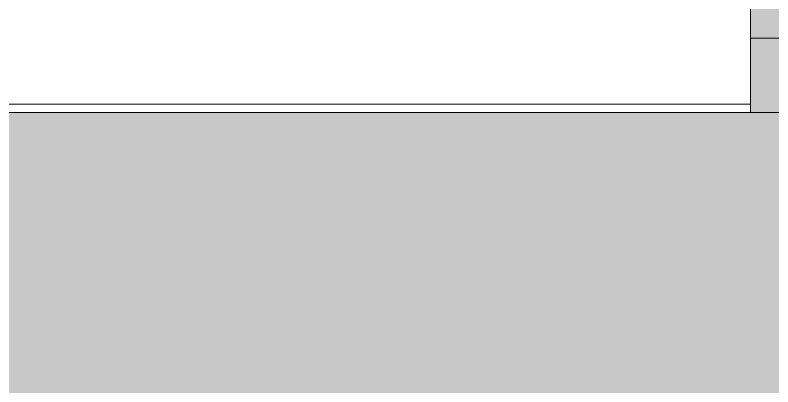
# Model space of a CAD drawing. Header units: inches. Extents: x 920 to 3122, y -545 to 2052.
# Drawn here: x 2922.69 to 2968.51, y 1284.69 to 1307.17 of the extents above; entities that cross this region are included whole.
import ezdxf

# ---------------------------------------------------------------- set-up
doc = ezdxf.new("R2010")
doc.units = ezdxf.units.IN
doc.header["$MEASUREMENT"] = 0
for name, color, linetype, lineweight in [('A-DETL', 90, 'Continuous', 9), ('A-DETL-GENF', 92, 'Continuous', 9), ('A-WALL', 113, 'Continuous', 13), ('A-WALL-PATT', 111, 'Continuous', 13), ('I-WALL', 2, 'Continuous', 13)]:
    doc.layers.add(name, color=color, linetype=linetype, lineweight=lineweight)

msp = doc.modelspace()

# ---------------------------------------------------------------- hatches: boundary and pattern name
at = {"layer": 'A-DETL-GENF'}
h = msp.add_hatch(color=9, dxfattribs=at)
h.paths.add_polyline_path([(2492.9882, 1170.4333), (2599.763, 1170.4333), (2599.763, 1234.8988), (2494.7446, 1234.8988), (2494.7446, 1243.2738), (2493.9946, 1243.2738), (2493.9946, 1244.7738), (2496.1196, 1244.7738), (2496.1196, 1245.2738), (2497.6196, 1245.2738), (2497.6196, 1244.7738), (2499.4946, 1244.7738), (2499.4946, 1243.2738), (2498.7446, 1243.2738), (2498.7446, 1238.8988), (2604.763, 1238.8988), (2604.763, 1170.4333), (2666.6519, 1170.4333), (2666.6519, 1238), (3121.5688, 1238), (3121.5688, 1301.2804), (2498.7446, 1301.2804), (2498.7446, 1282.5238), (2499.4946, 1282.5238), (2499.4946, 1281.0238), (2497.6196, 1281.0238), (2497.6196, 1280.5238), (2496.1196, 1280.5238), (2496.1196, 1281.0238), (2493.9946, 1281.0238), (2493.9946, 1282.5238), (2494.7446, 1282.5238), (2494.7233, 2035.5), (2424.8728, 2035.5), (2424.8728, 1170.4333), (2475.5302, 1170.4333)], flags=0)
h.paths.add_polyline_path([(3107.2769, 1170.4333), (3121.5688, 1170.4333), (3121.5688, 1199), (3107.2769, 1199), (3107.2769, 1191.4687), (3102.2769, 1191.4687), (3102.2769, 1199), (3085.6519, 1199), (3085.6519, 1191.4687), (3080.6519, 1191.4687), (3080.6519, 1216), (2940.6519, 1216), (2940.6519, 1191.75), (2935.6519, 1191.75), (2935.6519, 1215.5), (2879.6519, 1215.5), (2879.6519, 1170.4333), (3102.2769, 1170.4333)], flags=0)
h.paths.add_polyline_path([(2675.6519, 1170.4333), (2699.5894, 1170.4333), (2699.5894, 1234.5), (2675.6519, 1234.5), (2675.6519, 1223.3226)], flags=0)
h.paths.add_polyline_path([(2705.0894, 1170.4333), (2873.6519, 1170.4333), (2873.6519, 1234.5), (2705.0894, 1234.5), (2705.0894, 1224.9844)], flags=0)
h.paths.add_polyline_path([(3085.6519, 1202.5), (3121.5688, 1202.5), (3121.5688, 1234.5), (3085.6519, 1234.5), (3085.6519, 1232), (3085.5894, 1232), (3085.5894, 1216), (3085.6519, 1216)], flags=0)
h.paths.add_polyline_path([(2970.6519, 1219.5), (3082.0894, 1219.5), (3082.0894, 1232), (2935.6519, 1232), (2935.6519, 1234.5), (2879.6519, 1234.5), (2879.6519, 1223.5), (2935.7144, 1223.5), (2935.7144, 1231.75), (2939.2144, 1231.75), (2939.2144, 1219.5), (2968.0553, 1219.5)], flags=0)
h.paths.add_polyline_path([(2970.6519, 1305.7804), (3121.5688, 1305.7804), (3121.5688, 1348.5304), (3076.5269, 1348.5304), (3076.5269, 1347.7804), (3075.0269, 1347.7804), (3075.0269, 1349.9054), (3074.5269, 1349.9054), (3074.5269, 1351.4054), (3075.0269, 1351.4054), (3075.0269, 1353.2804), (3076.5269, 1353.2804), (3076.5269, 1352.5304), (3121.5688, 1352.5304), (3121.5688, 1761.5841), (2970.6519, 1761.5841), (2970.6519, 1352.5304), (3037.2769, 1352.5304), (3037.2769, 1353.2804), (3038.7769, 1353.2804), (3038.7769, 1351.4054), (3039.2769, 1351.4054), (3039.2769, 1349.9054), (3038.7769, 1349.9054), (3038.7769, 1347.7804), (3037.2769, 1347.7804), (3037.2769, 1348.5304), (2970.6519, 1348.5304), (2970.6519, 1312.3745)], flags=0)
h.paths.add_polyline_path([(3060.0499, 1765.0841), (3121.5688, 1765.0841), (3121.5688, 2035.5), (3042.6519, 2035.5), (3042.6519, 1829.3138), (3116.6519, 1829.3138), (3116.6519, 1828.8138), (3042.6519, 1828.8179), (3042.6519, 1765.0841), (3043.1994, 1765.0841)], flags=0)
at = {"layer": 'A-WALL-PATT', "lineweight": 9}
for points in [[(2969.1666, 1305.7804), (2970.6519, 1305.7804), (2970.6519, 1765.0841), (2969.1519, 1765.0841), (2969.1519, 1763.0841), (2968.6519, 1763.5841), (2968.6519, 1765.0841), (2967.1519, 1765.0841), (2967.1519, 1305.7804)], [(3048.2086, 1301.2804), (3121.5688, 1301.2804), (3121.5688, 1305.7804), (2967.1519, 1305.7804), (2967.1519, 1301.2804), (3034.4818, 1301.2804)]]:
    msp.add_hatch(color=7, dxfattribs=at).paths.add_polyline_path(points, flags=0)

# ---------------------------------------------------------------- linework, layer by layer
at = {"layer": 'A-DETL'}
msp.add_line((2970.6519, 1301.2804), (2494.7446, 1301.2804), dxfattribs=at)
at = {"layer": 'A-WALL', "color": 8, "lineweight": 20}
for p, q in [((2967.1519, 1305.7804), (2967.1519, 1301.2804)), ((2967.1519, 1301.2804), (3121.5688, 1301.2804))]:
    msp.add_line(p, q, dxfattribs=at)
at = {"layer": 'A-WALL'}
msp.add_line((2967.1519, 1305.7804), (2970.6519, 1305.7804), dxfattribs=at)
at = {"layer": 'I-WALL', "color": 8, "lineweight": 20}
msp.add_line((2967.1519, 1765.0841), (2967.1519, 1305.7804), dxfattribs=at)
at = {"layer": 'I-WALL'}
for p, q in [((2967.1519, 1301.7804), (2826.8251, 1301.7804)), ((2826.4814, 1301.2804), (2967.1519, 1301.2804))]:
    msp.add_line(p, q, dxfattribs=at)

doc.saveas('drawing.dxf')
